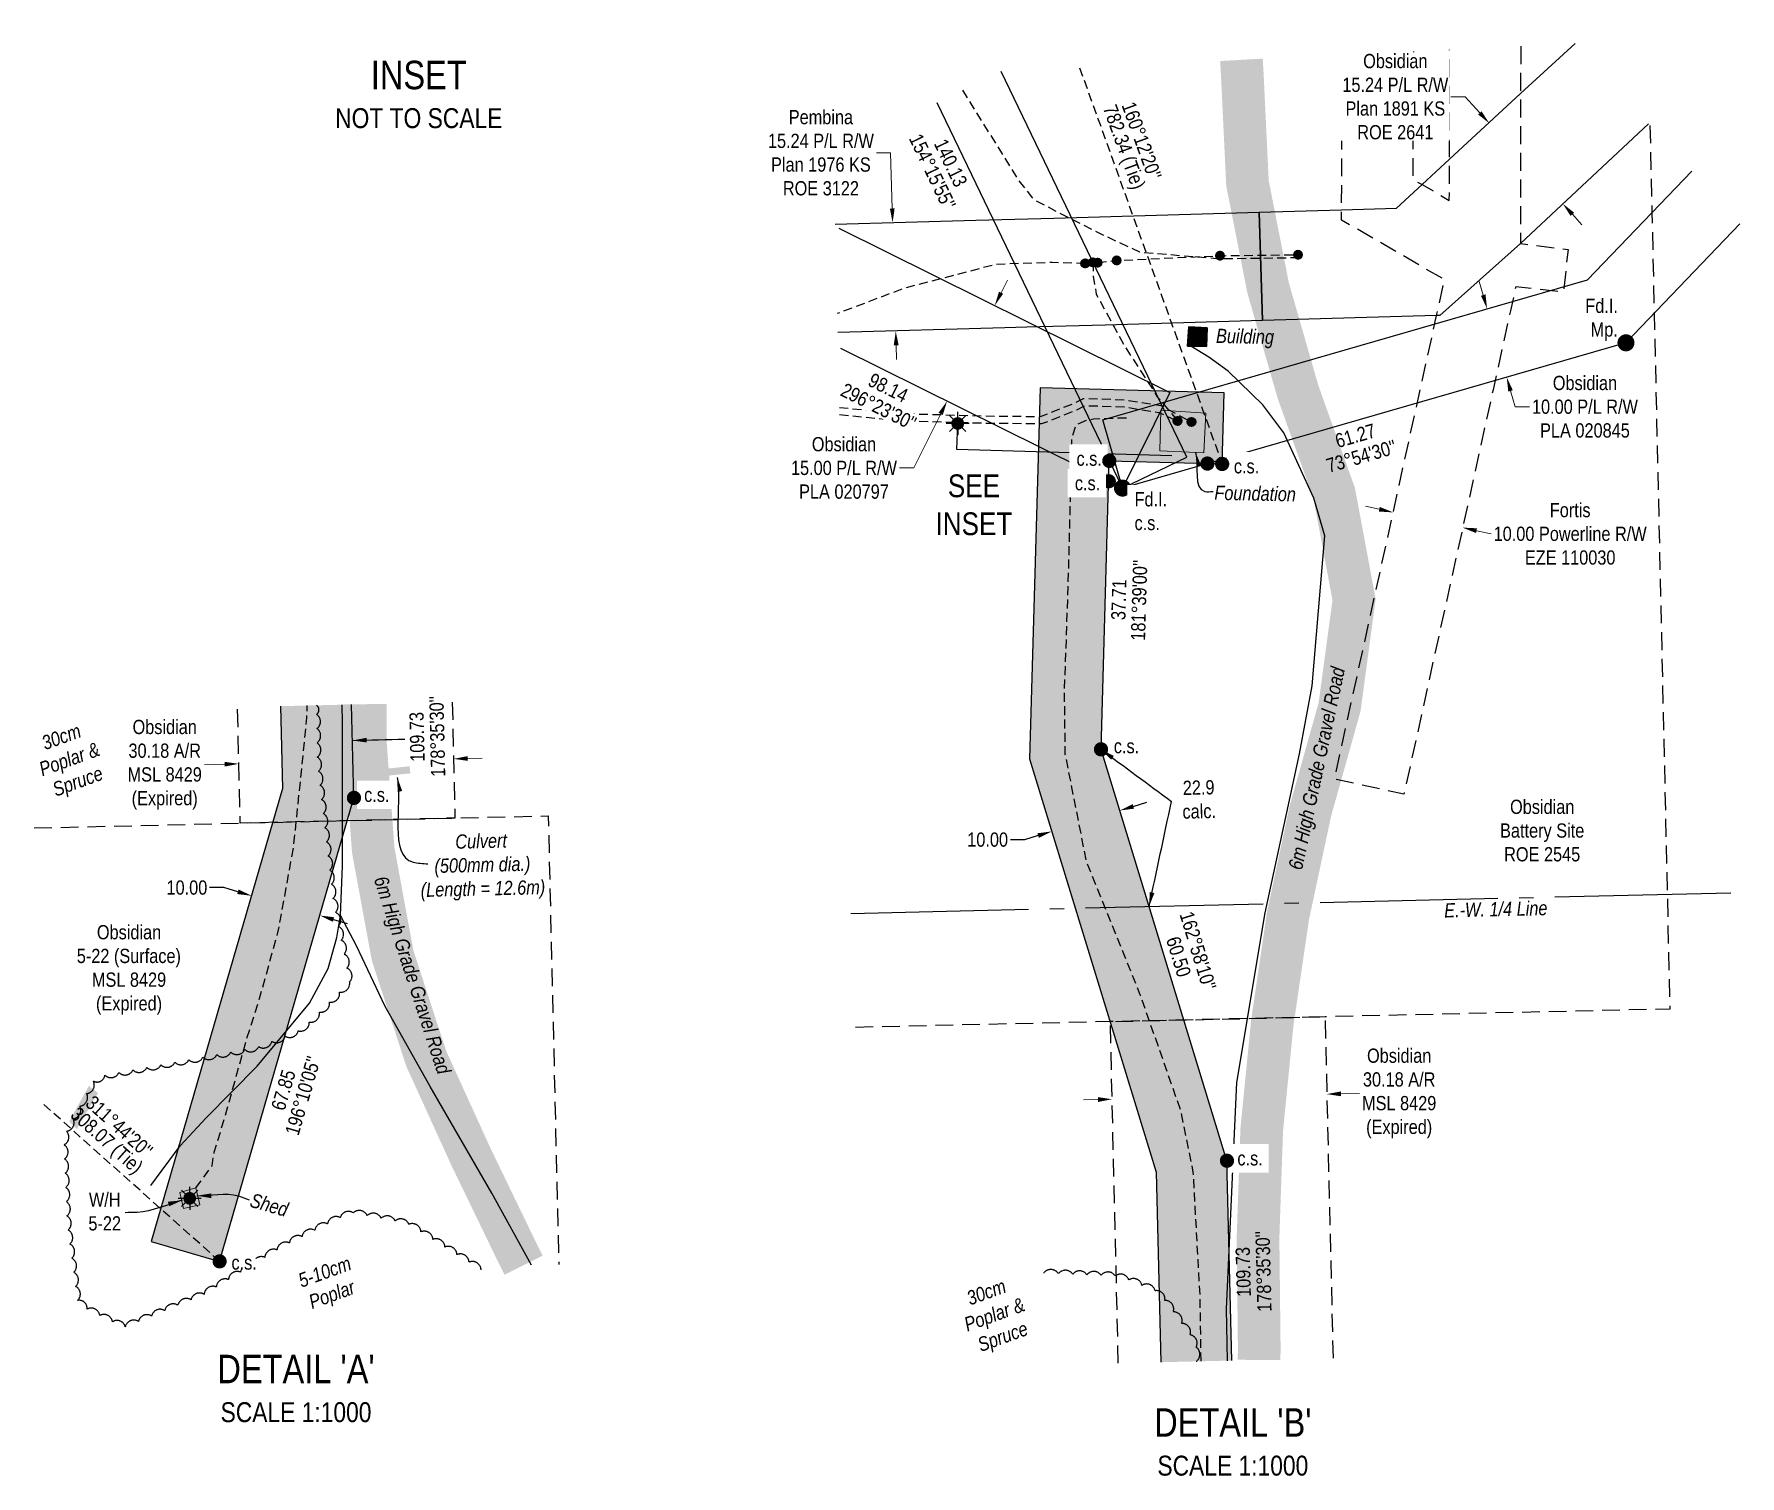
# Model space of a CAD drawing. Extents: x 617208 to 619769, y 5890137 to 5893146.
# Drawn here: x 618570 to 619769, y 5890336 to 5891349 of the extents above; entities that cross this region are included whole.
import ezdxf
from ezdxf.enums import TextEntityAlignment as Align

# ---------------------------------------------------------------- set-up
doc = ezdxf.new("R2010")
doc.units = 0
doc.header["$LTSCALE"] = 5
doc.header["$PDMODE"] = 35
doc.header["$PDSIZE"] = 1
for name, pattern in [('0', [1, 1, 0]), ('foc-ACCESSROAD', [3.75, 2.5, -1.25]), ('foc-FLOWLINE', [3.75, 2.5, -1.25]), ('foc-QUARTERLINE', [33, 25, -3, 2, -3]), ('foc-TIELINE', [1.875, 1.25, -0.625]), ('UG_PIPE', [1.875, 1.25, -0.625])]:
    doc.linetypes.add(name, pattern=pattern)
doc.layers.get('Defpoints').update_dxf_attribs({"color": 9})
for name, color, linetype in [('AS-CABLE', 224, 'foc-CABLE'), ('AS-PIPE-UG', 44, 'UG_PIPE'), ('AS-ROADS', 254, 'Continuous'), ('AS-SYMBOL', 7, 'Continuous'), ('AS-UNDERLAY-H', 141, 'Continuous'), ('C-RW', 13, 'Continuous'), ('C-WS', 13, 'foc-ACCESSROAD'), ('C-WS-S', 8, 'Continuous'), ('DETAIL-T', 7, 'Continuous'), ('F-EZE', 190, 'foc-FLOWLINE'), ('F-RW', 190, 'Continuous'), ('L-BD', 7, 'Continuous'), ('L-BD1', 253, 'Continuous'), ('L-MON', 1, 'Continuous'), ('L-MON-T', 1, 'Continuous'), ('L-QSEC', 8, 'foc-QUARTERLINE'), ('L-TIE', 7, 'foc-TIELINE'), ('P-PROPOSED', 10, 'Continuous'), ('P-PROPOSED-H', 21, 'Continuous'), ('P-TXT', 4, 'Continuous'), ('T-BUSH', 110, '0'), ('T-BUSH-T', 110, 'Continuous')]:
    doc.layers.add(name, color=color, linetype=linetype)
for name, color, linetype, lineweight in [('AS-GENERAL', 48, 'Continuous', 18), ('C-AR-T', 13, 'Continuous', 9), ('C-RW-T', 13, 'Continuous', 9), ('C-WS-T', 13, 'Continuous', 9), ('F-EZE-T', 190, 'Continuous', 9), ('F-RW-T', 190, 'Continuous', 9), ('T-TEXT', 48, 'Continuous', 18)]:
    doc.layers.add(name, color=color, linetype=linetype, lineweight=lineweight)
for name, color, linetype, true_color in [('AS-PIPE-AG', 7, 'Continuous', 0x7d00fa), ('AS-STRUCTURE-H', 7, 'Continuous', 0xa8a8a8), ('AS-STRUCTURE-T', 7, 'Continuous', 0x454545)]:
    doc.layers.add(name, color=color, linetype=linetype, true_color=true_color)
doc.layers.add('AS-STRUCTURE', color=7, linetype='Continuous', lineweight=30, true_color=0x595959)
doc.styles.add('80CG', font='ARIALN.TTF', dxfattribs={"height": 10})
doc.styles.add('80L', font='ARIALN.TTF', dxfattribs={"height": 10})
doc.styles.add('foc-LtypeFont', font='ARIALN.TTF', dxfattribs={"height": 7.35})
doc.linetypes.add('foc-CABLE', pattern='A,2,-1,["C",foc-LtypeFont,S=0.2,R=0,X=-0.625,Y=-0.75],-1.24,8', length=12.24)
doc.dimstyles.new('Compass 5 000', dxfattribs={"dimscale": 5, "dimtxt": 9, "dimasz": 2, "dimexe": 0.2, "dimexo": 0.0625, "dimgap": 0.5, "dimtad": 0, "dimtih": 1, "dimtoh": 1, "dimzin": 0, "dimdsep": 46, "dimtxsty": '80CG', "dimcen": 0.1, "dimse1": 1, "dimse2": 1, "dimclrd": 256, "dimclrt": 256, "dimaunit": 1, "dimadec": 4, "dimazin": 0, "dimtfac": 0.06, "dimtofl": 0, "dimtmove": 0, "dimatfit": 1, "dimfxl": 0.2, "dimtolj": 1, "dimtzin": 0, "dimlwd": -1, "dimarcsym": 0})

# ---------------------------------------------------------------- blocks, each defined once
blk = doc.blocks.new('GAS')
h = blk.add_hatch(color=255)
h.dxf.hatch_style = 1
edge = h.paths.add_edge_path()
edge.add_arc((0, 0), 0.9, 0, 360)
for p, q in [((-0.81, 0), (-1.62, 0)), ((-0.57, 0.57), (-1.14, 1.14)), ((0, 0.81), (0, 1.62)), ((0.57, 0.57), (1.14, 1.14)), ((1.62, 0), (0.81, 0)), ((-0.57, -0.57), (-1.14, -1.14)), ((0, -0.81), (0, -1.62)), ((1.14, -1.14), (0.57, -0.57))]:
    blk.add_line(p, q)
blk.add_circle((0, 0), 0.8)
blk = doc.blocks.new('PLIA')
at = {"color": 255, "const_width": 1}
blk.add_lwpolyline([(-0.5, 0, 1), (0.5, 0, 1)], format="xyb", close=True, dxfattribs=at)
blk = doc.blocks.new('PLIAA')
blk.add_blockref('PLIA', (0, 0))
blk = doc.blocks.new('PLIB')
at = {"color": 1}
blk.add_circle((0, 0), 0.8, dxfattribs=at)
blk = doc.blocks.new('PLIBB')
blk.add_blockref('PLIB', (0, 0))
blk = doc.blocks.new('PLICC')
for name in ['PLIAA', 'PLIBB']:
    blk.add_blockref(name, (0, 0))
blk = doc.blocks.new('PLI')
blk.add_blockref('PLICC', (0, 0))
blk = doc.blocks.new('*D479')
at = {"layer": 'C-AR-T', "transparency": 16777216}
for p, q in [((618703.9, 5890835.6), (618689.7, 5890835.3)), ((618874.9, 5890839.6), (618884.9, 5890839.9))]:
    blk.add_line(p, q, dxfattribs=at)
for points in [[(618703.9, 5890837.3), (618704, 5890834), (618713.9, 5890835.9)], [(618874.8, 5890841.3), (618874.9, 5890838), (618864.9, 5890839.4)]]:
    blk.add_solid(points, dxfattribs=at)
at = {"layer": 'Defpoints', "color": 0, "transparency": 16777216}
for p in [(618864.2, 5890870.5), (618713.2, 5890866.9), (618864.9, 5890839.4)]:
    blk.add_point(p, dxfattribs=at)
at = {"layer": 'C-AR-T', "transparency": 16777216, "insert": (618661.8, 5890835.3), "char_height": 10, "attachment_point": 5, "style": '80CG'}
blk.add_mtext('\\A1;Obsidian\\P30.18 A/R\\PMSL 8429\\P(Expired)', dxfattribs=at)
blk = doc.blocks.new('*D480')
at = {"layer": 'Defpoints', "color": 0, "transparency": 16777216}
for p in [(618722.9, 5890743.2), (618720.3, 5890734.4), (618768.3, 5890720.4)]:
    blk.add_point(p, dxfattribs=at)
at = {"layer": 'P-TXT', "transparency": 16777216}
for p, q in [((618703.3, 5890748.9), (618693.3, 5890748.9)), ((618713.3, 5890746), (618703.3, 5890748.9)), ((618780.5, 5890726.5), (618790.1, 5890723.8))]:
    blk.add_line(p, q, dxfattribs=at)
for points in [[(618713.7, 5890747.6), (618712.8, 5890744.4), (618722.9, 5890743.2)], [(618780.9, 5890728.1), (618780, 5890724.9), (618770.9, 5890729.3)]]:
    blk.add_solid(points, dxfattribs=at)
at = {"layer": 'P-TXT', "transparency": 16777216, "insert": (618677.4, 5890748.9), "char_height": 10, "attachment_point": 5, "style": '80CG'}
blk.add_mtext('\\A1;10.00', dxfattribs=at)
blk = doc.blocks.new('fdia')
at = {"color": 255, "const_width": 1}
blk.add_lwpolyline([(-0.5, 0, 1), (0.5, 0, 1)], format="xyb", close=True, dxfattribs=at)
blk = doc.blocks.new('Fdiaa')
blk.add_blockref('fdia', (0, 0))
blk = doc.blocks.new('fdib')
at = {"color": 1, "const_width": 1.6}
blk.add_lwpolyline([(-0.4, 0, 1), (0.4, 0, 1)], format="xyb", close=True, dxfattribs=at)
at = {"color": 1}
blk.add_circle((0, 0), 0.8, dxfattribs=at)
blk = doc.blocks.new('Fdibb')
blk.add_blockref('fdib', (0, 0))
blk = doc.blocks.new('fdicc')
for name in ['Fdibb', 'Fdiaa']:
    blk.add_blockref(name, (0, 0))
blk = doc.blocks.new('FDI')
blk.add_blockref('fdicc', (0, 0))
blk = doc.blocks.new('RISER')
h = blk.add_hatch(color=255)
h.dxf.hatch_style = 1
edge = h.paths.add_edge_path()
edge.add_arc((0, 0), 0.7, 0, 360)
blk.add_hatch(color=13).paths.add_polyline_path([(0.58, -0.15), (-0.58, -0.15, 0.774597)])
at = {"color": 13}
blk.add_line((-0.58, -0.15), (0.58, -0.15), dxfattribs=at)
blk.add_circle((0, 0), 0.6, dxfattribs=at)
blk = doc.blocks.new('*D481')
at = {"layer": 'C-RW-T', "transparency": 16777216}
for p, q in [((619249.8, 5891167), (619254.2, 5891175.9)), ((619207.3, 5891081.9), (619188.4, 5891043.8)), ((619188.4, 5891043.8), (619178.4, 5891043.8))]:
    blk.add_line(p, q, dxfattribs=at)
for points in [[(619248.3, 5891167.7), (619251.2, 5891166.2), (619245.3, 5891158)], [(619205.8, 5891082.6), (619208.8, 5891081.1), (619211.8, 5891090.8)]]:
    blk.add_solid(points, dxfattribs=at)
at = {"layer": 'Defpoints', "color": 0, "transparency": 16777216}
for p in [(619270.9, 5891145.3), (619211.8, 5891090.8), (619237.4, 5891078.1)]:
    blk.add_point(p, dxfattribs=at)
at = {"layer": 'C-RW-T', "transparency": 16777216, "insert": (619139.3, 5891043.8), "char_height": 10, "attachment_point": 5, "style": '80CG'}
blk.add_mtext('\\A1;Obsidian\\P15.00 P/L R/W\\PPLA 020797', dxfattribs=at)
blk = doc.blocks.new('*D482')
at = {"layer": 'Defpoints', "color": 0, "transparency": 16777216}
for p in [(619407.6, 5891222.9), (619173.5, 5891216.2), (619409.8, 5891146.7)]:
    blk.add_point(p, dxfattribs=at)
at = {"layer": 'F-RW-T', "transparency": 16777216}
for p, q in [((619172.1, 5891265.3), (619162.1, 5891265.3)), ((619173.3, 5891226.2), (619172.1, 5891265.3)), ((619176, 5891130), (619176.3, 5891120.1))]:
    blk.add_line(p, q, dxfattribs=at)
for points in [[(619174.9, 5891226.2), (619171.6, 5891226.1), (619173.5, 5891216.2)], [(619177.7, 5891130.1), (619174.3, 5891130), (619175.7, 5891140)]]:
    blk.add_solid(points, dxfattribs=at)
at = {"layer": 'F-RW-T', "transparency": 16777216, "insert": (619123.1, 5891265.3), "char_height": 10, "attachment_point": 5, "style": '80CG'}
blk.add_mtext('\\A1;Pembina\\P15.24 P/L R/W\\PPlan 1976 KS\\PROE 3122', dxfattribs=at)
blk = doc.blocks.new('*D483')
at = {"layer": 'C-RW-T', "transparency": 16777216}
for p, q in [((619588.7, 5891165.3), (619585.9, 5891174.9)), ((619607.9, 5891098), (619611.1, 5891086.8)), ((619611.1, 5891086.8), (619621.1, 5891086.8))]:
    blk.add_line(p, q, dxfattribs=at)
for points in [[(619590.3, 5891165.8), (619587.1, 5891164.8), (619591.4, 5891155.7)], [(619609.5, 5891098.4), (619606.3, 5891097.5), (619605.2, 5891107.6)]]:
    blk.add_solid(points, dxfattribs=at)
at = {"layer": 'Defpoints', "color": 0, "transparency": 16777216}
for p in [(619623.4, 5891164.8), (619637.1, 5891116.7), (619605.2, 5891107.6)]:
    blk.add_point(p, dxfattribs=at)
at = {"layer": 'C-RW-T', "transparency": 16777216, "insert": (619660.2, 5891086.8), "char_height": 10, "attachment_point": 5, "style": '80CG'}
blk.add_mtext('\\A1;Obsidian\\P10.00 P/L R/W\\PPLA 020845', dxfattribs=at)
blk = doc.blocks.new('*D485')
at = {"layer": 'C-RW-T', "transparency": 16777216}
for p, q in [((619575.9, 5891304.7), (619565.9, 5891304.7)), ((619586.3, 5891293.4), (619575.9, 5891304.7)), ((619651.4, 5891222.1), (619658.1, 5891214.7))]:
    blk.add_line(p, q, dxfattribs=at)
for points in [[(619587.5, 5891294.5), (619585.1, 5891292.2), (619593, 5891286)], [(619652.6, 5891223.2), (619650.1, 5891220.9), (619644.6, 5891229.5)]]:
    blk.add_solid(points, dxfattribs=at)
at = {"layer": 'Defpoints', "color": 0, "transparency": 16777216}
for p in [(619644.4, 5891332.8), (619593, 5891286), (619696, 5891276.3)]:
    blk.add_point(p, dxfattribs=at)
at = {"layer": 'C-RW-T', "transparency": 16777216, "insert": (619526.9, 5891304.7), "char_height": 10, "attachment_point": 5, "style": '80CG', "bg_fill": 3, "box_fill_scale": 1.1, "bg_fill_color": 256, "bg_fill_true_color": 13158600, "bg_fill_transparency": 0}
blk.add_mtext('\\A1;Obsidian\\P15.24 P/L R/W\\PPlan 1891 KS\\PROE 2641', dxfattribs=at)
blk = doc.blocks.new('*D484')
at = {"layer": 'Defpoints', "color": 0, "transparency": 16777216}
for p in [(619528.4, 5891026.3), (619577.2, 5891015.6), (619574.2, 5891001.9)]:
    blk.add_point(p, dxfattribs=at)
at = {"layer": 'F-EZE-T', "transparency": 16777216}
for p, q in [((619515.6, 5891014.8), (619505.9, 5891016.9)), ((619584, 5890999.7), (619594.2, 5890997.5))]:
    blk.add_line(p, q, dxfattribs=at)
for points in [[(619516, 5891016.4), (619515.3, 5891013.2), (619525.4, 5891012.6)], [(619584.3, 5891001.4), (619583.6, 5890998.1), (619574.2, 5891001.9)]]:
    blk.add_solid(points, dxfattribs=at)
at = {"layer": 'F-EZE-T', "transparency": 16777216, "insert": (619649.8, 5890997.5), "char_height": 10, "attachment_point": 5, "style": '80CG'}
blk.add_mtext('\\A1;Fortis\\P10.00 Powerline R/W\\PEZE 110030', dxfattribs=at)
blk = doc.blocks.new('*D486')
at = {"layer": 'C-AR-T', "transparency": 16777216}
for p, q in [((619317.8, 5890600), (619307.8, 5890599.8)), ((619488.7, 5890604), (619501.7, 5890604.3))]:
    blk.add_line(p, q, dxfattribs=at)
at = {"layer": 'C-AR-T', "linetype": 'Continuous', "transparency": 16777216}
for points in [[(619317.8, 5890601.7), (619317.8, 5890598.3), (619327.8, 5890600.2)], [(619488.7, 5890605.7), (619488.8, 5890602.3), (619478.7, 5890603.8)]]:
    blk.add_solid(points, dxfattribs=at)
at = {"layer": 'Defpoints', "color": 0, "linetype": 'Continuous', "transparency": 16777216}
for p in [(619478.7, 5890603.8), (619479, 5890594.9), (619328, 5890591.3)]:
    blk.add_point(p, dxfattribs=at)
at = {"layer": 'C-AR-T', "linetype": 'Continuous', "transparency": 16777216, "insert": (619529.6, 5890604.3), "char_height": 10, "attachment_point": 5, "style": '80CG'}
blk.add_mtext('\\A1;Obsidian\\P30.18 A/R\\PMSL 8429\\P(Expired)', dxfattribs=at)
blk = doc.blocks.new('*D487')
at = {"layer": 'Defpoints', "color": 0, "transparency": 16777216}
for p in [(619331.5, 5890808.6), (619283.7, 5890793.9), (619285.4, 5890788.4)]:
    blk.add_point(p, dxfattribs=at)
at = {"layer": 'P-TXT', "transparency": 16777216}
for p, q in [((619342.7, 5890806), (619352.3, 5890808.9)), ((619266.3, 5890782.6), (619256.3, 5890782.6)), ((619275.8, 5890785.5), (619266.3, 5890782.6))]:
    blk.add_line(p, q, dxfattribs=at)
for points in [[(619342.3, 5890807.6), (619343.2, 5890804.4), (619333.2, 5890803.1)], [(619275.3, 5890787.1), (619276.3, 5890783.9), (619285.4, 5890788.4)]]:
    blk.add_solid(points, dxfattribs=at)
at = {"layer": 'P-TXT', "transparency": 16777216, "insert": (619240.3, 5890782.6), "char_height": 10, "attachment_point": 5, "style": '80CG'}
blk.add_mtext('\\A1;10.00', dxfattribs=at)

msp = doc.modelspace()

# ---------------------------------------------------------------- hatches: boundary and pattern name
at = {"layer": 'AS-STRUCTURE-H'}
h = msp.add_hatch(color=256, dxfattribs=at)
h.dxf.hatch_style = 1
h.paths.add_polyline_path([(619380.833, 5891129.454), (619394.088, 5891129.264), (619394.563, 5891142.239), (619381.658, 5891142.959)])
at = {"layer": 'AS-UNDERLAY-H'}
h = msp.add_hatch(color=256, dxfattribs=at)
h.dxf.hatch_style = 1
h.paths.add_polyline_path([(618594.701, 5890584.553), (618608.494, 5890609.567), (618614.949, 5890604.617), (618600.094, 5890579.338)])
at = {"layer": 'P-PROPOSED-H'}
h = msp.add_hatch(color=256, dxfattribs=at)
h.dxf.hatch_style = 1
h.paths.add_polyline_path([(619362.033, 5890415.392), (619412.001, 5890416.565), (619408.548, 5890557.019), (619320.003, 5890846.089), (619325.843, 5891048.794), (619405.173, 5891046.614), (619406.546, 5891096.577), (619277.319, 5891100.128), (619269.805, 5890839.311), (619358.75, 5890548.937)])
h = msp.add_hatch(color=256, dxfattribs=at)
h.dxf.hatch_style = 1
h.paths.add_polyline_path([(618793.223, 5890877.605), (618743.255, 5890876.431), (618744.68, 5890818.465), (618652.402, 5890500.187), (618700.407, 5890486.269), (618794.837, 5890811.969)])

# ---------------------------------------------------------------- linework, layer by layer
at = {"layer": 'AS-CABLE', "flags": 128}
for points in [[(619408.845, 5890416.491), (619408.168, 5890452.989), (619415.578, 5890612.074), (619435.368, 5890731.094), (619459.503, 5890842.959), (619468.413, 5890890.804), (619477.293, 5890996.154), (619469.713, 5891022.539), (619448.623, 5891068.414), (619433.743, 5891088.249), (619409.498, 5891111.844), (619395.793, 5891121.694), (619383.153, 5891129.319)], [(618652.042, 5890539.614), (618672.627, 5890567.544), (618690.907, 5890587.119), (618726.917, 5890623.524), (618763.637, 5890667.729), (618776.672, 5890691.979), (618782.872, 5890713.819), (618785.332, 5890729.289), (618786.762, 5890764.154), (618786.742, 5890864.804), (618786.642, 5890877.45)], [(618919.63, 5890483.718), (618891.862, 5890534.299), (618848.517, 5890609.099), (618816.582, 5890665.834), (618796.567, 5890707.914), (618785.332, 5890729.289)]]:
    msp.add_lwpolyline(points, dxfattribs=at)
at = {"layer": 'AS-GENERAL', "flags": 128}
msp.add_lwpolyline([(619361.963, 5891084.494), (619361.373, 5891055.934), (619392.378, 5891054.434), (619393.578, 5891082.409)], close=True, dxfattribs=at)
msp.add_lwpolyline([(618686.527, 5890525.954), (618675.107, 5890523.309), (618672.442, 5890534.774), (618683.677, 5890537.849), (618686.527, 5890525.954)], dxfattribs=at)
at = {"layer": 'AS-PIPE-AG', "flags": 128}
msp.add_lwpolyline([(619369.688, 5891052.349), (619218.683, 5891056.869), (619219.258, 5891075.094)], dxfattribs=at)
at = {"layer": 'AS-PIPE-UG', "flags": 128}
for points in [[(619222.717, 5891309.334), (619261.393, 5891246.754), (619272.563, 5891232.564), (619288.893, 5891224.014), (619320.803, 5891207.969), (619347.103, 5891195.599), (619403.313, 5891190.864), (619458.253, 5891191.699)], [(619317.588, 5891188.089), (619331.033, 5891189.659), (619403.653, 5891192.984), (619458.488, 5891193.659)], [(619308.918, 5891187.589), (619285.708, 5891188.179), (619246.178, 5891186.864), (619181.988, 5891170.174), (619134.588, 5891152.321)], [(619314.248, 5891188.289), (619314.453, 5891178.659), (619316.688, 5891165.939), (619335.998, 5891130.389), (619359.573, 5891093.914), (619374.023, 5891076.809)], [(619136.072, 5891086.396), (619177.5, 5891082.16), (619237.488, 5891080.417), (619277.577, 5891079.978), (619300.881, 5891089.194), (619307.605, 5891092.724), (619336.786, 5891091.739), (619362.122, 5891087.657), (619383.563, 5891076.139)], [(619136.185, 5891081.361), (619177.173, 5891077.169), (619237.388, 5891075.419), (619278.503, 5891074.969), (619302.968, 5891084.644), (619308.758, 5891087.684), (619336.303, 5891086.754), (619360.663, 5891082.829), (619373.823, 5891076.834)], [(619390.302, 5890416.055), (619389.723, 5890460.539), (619384.873, 5890549.019), (619376.108, 5890592.244), (619347.613, 5890673.549), (619309.878, 5890767.004), (619294.898, 5890842.754), (619294.358, 5890886.309), (619297.358, 5890973.819), (619299.528, 5891064.789), (619302.703, 5891074.324), (619309.698, 5891077.399), (619314.648, 5891078.304), (619330.563, 5891078.994), (619337.988, 5891079.024)], [(618683.677, 5890537.849), (618695.077, 5890553.339), (618696.592, 5890562.984), (618703.762, 5890586.394), (618719.627, 5890643.214), (618728.502, 5890670.989), (618741.902, 5890719.234), (618752.532, 5890778.259), (618761.802, 5890868.344), (618761.864, 5890876.868)]]:
    msp.add_lwpolyline(points, dxfattribs=at)
at = {"layer": 'AS-ROADS', "const_width": 29.989, "flags": 128}
for points in [[(619418.73, 5891330.624), (619419.348, 5891319.719), (619422.963, 5891243.874), (619437.483, 5891170.309), (619458.458, 5891097.369), (619483.988, 5891025.814), (619497.893, 5890951.239), (619487.708, 5890875.834), (619467.173, 5890802.724), (619451.423, 5890728.949), (619440.383, 5890653.744), (619432.993, 5890578.974), (619430.378, 5890502.914), (619431.218, 5890426.849), (619431.151, 5890417.015)], [(618802.763, 5890877.829), (618802.847, 5890850.749), (618808.372, 5890775.334), (618822.037, 5890701.069), (618845.717, 5890628.584), (618877.097, 5890559.749), (618909.907, 5890491.884), (618914.052, 5890483.587)]]:
    msp.add_lwpolyline(points, dxfattribs=at)
at = {"layer": 'AS-STRUCTURE', "flags": 128}
msp.add_lwpolyline([(619380.833, 5891129.454), (619394.088, 5891129.264), (619394.563, 5891142.239), (619381.658, 5891142.959)], close=True, dxfattribs=at)
at = {"layer": 'C-RW'}
for points in [[(619704.877, 5891285.666), (619614.797, 5891201.631), (619558.242, 5891150.962), (619555.883, 5891150.897), (619433.413, 5891147.402), (619431.233, 5891223.555), (619489.099, 5891225.199), (619527.648, 5891226.294), (619545.658, 5891242.936), (619564.917, 5891260.728), (619614.98, 5891306.987), (619653.407, 5891342.059)], [(619769.111, 5891215.289), (619689.033, 5891131.769), (619335.093, 5891029.664), (619321.239, 5891077.688), (619662.007, 5891175.993), (619707.276, 5891223.152), (619735.313, 5891252.319)], [(619135.62, 5891212.343), (619368.418, 5891096.823), (619335.093, 5891029.664), (619137.17, 5891127.879)]]:
    msp.add_lwpolyline(points, dxfattribs=at)
at = {"layer": 'C-RW', "flags": 128}
msp.add_lwpolyline([(619204.516, 5891300.561), (619335.093, 5891029.664), (619380.387, 5891051.497), (619249.81, 5891322.393)], dxfattribs=at)
at = {"layer": 'C-WS', "flags": 128}
for points in [[(619705.897, 5891284.549), (619707.276, 5891223.152), (619708.86, 5891152.61), (619718.121, 5890740.424), (619719.848, 5890663.585), (619477.472, 5890658.138), (619326.527, 5890654.745), (619145.877, 5890650.684)], [(618863.949, 5890879.265), (618865.863, 5890797.779), (618714.922, 5890794.235), (618713.009, 5890875.721)], [(618570.003, 5890790.829), (618931.417, 5890799.319), (618938.818, 5890484.168)], [(619332.164, 5890414.69), (619326.527, 5890654.745), (619477.472, 5890658.138), (619483.105, 5890418.235)]]:
    msp.add_lwpolyline(points, dxfattribs=at)
at = {"layer": 'F-EZE', "flags": 128}
for points in [[(619615.038, 5891340.19), (619614.98, 5891306.987), (619614.797, 5891201.631), (619648.3, 5891197.252), (619645.025, 5891167.448), (619611.524, 5891171.127), (619607.814, 5891154.294), (619595.577, 5891098.769), (619532.924, 5890814.491), (619484.119, 5890825.247), (619540.955, 5891083.158), (619553.192, 5891138.684), (619555.883, 5891150.897), (619561.441, 5891176.125), (619489.064, 5891218.004), (619489.099, 5891225.199), (619489.619, 5891334.078)], [(619615.038, 5891340.19), (619614.98, 5891306.987), (619614.797, 5891201.631), (619648.3, 5891197.252), (619645.025, 5891167.448), (619611.524, 5891171.127), (619607.814, 5891154.294), (619595.577, 5891098.769), (619532.924, 5890814.491), (619484.119, 5890825.247), (619540.955, 5891083.158), (619553.192, 5891138.684), (619555.883, 5891150.897), (619561.441, 5891176.125), (619489.064, 5891218.004), (619489.099, 5891225.199), (619489.619, 5891334.078)], [(619539.625, 5891336.515), (619539.165, 5891246.693), (619545.658, 5891242.936), (619564.859, 5891231.818), (619564.917, 5891260.728), (619565.07, 5891337.755)]]:
    msp.add_lwpolyline(points, dxfattribs=at)
at = {"layer": 'F-RW'}
msp.add_lwpolyline([(619133.177, 5891215.05), (619231.931, 5891217.868), (619286.924, 5891219.434), (619431.233, 5891223.555), (619433.413, 5891147.402), (619322.956, 5891144.253), (619267.955, 5891142.683), (619252.482, 5891142.242), (619134.889, 5891138.94)], dxfattribs=at)
at = {"layer": 'L-QSEC'}
msp.add_line((619144.075, 5890730.75), (619762.777, 5890745.293), dxfattribs=at)
at = {"layer": 'L-TIE', "flags": 128}
msp.add_lwpolyline([(618700.407, 5890486.269), (618574.517, 5890598.588)], dxfattribs=at)
at = {"layer": 'T-BUSH', "flags": 128}
for points in [[(618884.193, 5890480.385, 0.52056705), (618875.734, 5890485.711, 0.52056705), (618867.274, 5890491.037, 0.52056705), (618858.815, 5890496.363, 0.52056705), (618850.355, 5890501.689, 0.52056705), (618841.896, 5890507.015, 0.52056705), (618833.436, 5890512.34, 0.52056705), (618823.793, 5890514.664, 0.52056705), (618813.975, 5890516.548, 0.52056705), (618804.158, 5890518.432, 0.52056705), (618794.341, 5890520.317, 0.52056705), (618785.23, 5890517.044, 0.52056705), (618776.281, 5890512.59, 0.52056705), (618767.332, 5890508.136, 0.52056705), (618758.382, 5890503.682, 0.52056705), (618749.433, 5890499.228, 0.52056705), (618740.739, 5890494.312, 0.52056705), (618732.209, 5890489.1, 0.52056705), (618723.679, 5890483.888, 0.52056705), (618715.149, 5890478.676, 0.52056705), (618706.619, 5890473.464, 0.52056705), (618698.089, 5890468.252, 0.52056705), (618689.537, 5890463.083, 0.52056705), (618680.295, 5890459.275, 0.52056705), (618671.052, 5890455.467, 0.52056705), (618661.809, 5890451.659, 0.52056705), (618652.567, 5890447.851, 0.52056705), (618643.324, 5890444.043, 0.52056705), (618634.082, 5890440.235, 0.52056705), (618625.103, 5890443.776, 0.52056705), (618616.157, 5890448.237, 0.52056705), (618607.211, 5890452.698, 0.52056705), (618600.55, 5890458.795, 0.52056705), (618599.208, 5890468.701, 0.52056705), (618597.867, 5890478.607, 0.52056705), (618596.525, 5890488.513, 0.52056705), (618595.184, 5890498.419, 0.52056705), (618593.842, 5890508.324, 0.52056705), (618593.068, 5890518.28, 0.52056705), (618592.665, 5890528.268, 0.52056705), (618592.262, 5890538.257, 0.52056705), (618591.859, 5890548.245, 0.52056705), (618591.456, 5890558.233, 0.52056705), (618591.054, 5890568.221, 0.52056705), (618592.713, 5890577.733, 0.52056705), (618597.452, 5890586.535, 0.52056705), (618602.19, 5890595.337, 0.52056705), (618606.929, 5890604.139, 0.52056705), (618611.668, 5890612.941, 0.52056705), (618619.767, 5890617.136, 0.52056705), (618629.595, 5890618.964, 0.52056705), (618639.423, 5890620.791, 0.52056705), (618649.251, 5890622.618, 0.52056705), (618659.084, 5890624.417, 0.52056705), (618668.92, 5890626.204, 0.52056705), (618678.755, 5890627.992, 0.52056705), (618688.59, 5890629.779, 0.52056705), (618698.425, 5890631.566, 0.52056705), (618708.261, 5890633.354, 0.52056705), (618718.096, 5890635.141, 0.52056705), (618727.862, 5890637.169, 0.52056705), (618737.143, 5890640.882, 0.52056705), (618746.424, 5890644.596, 0.52056705), (618755.705, 5890648.31, 0.52056705), (618763.418, 5890654.408, 0.52056705), (618770.509, 5890661.455, 0.52056705), (618777.599, 5890668.501, 0.52056705), (618784.689, 5890675.548, 0.52056705), (618791.779, 5890682.595, 0.52056705), (618789.917, 5890692.34, 0.52056705), (618787.903, 5890702.131, 0.52056705), (618785.888, 5890711.923, 0.52056705), (618783.874, 5890721.714, 0.52056705), (618781.86, 5890731.505, 0.52056705), (618780.109, 5890741.339, 0.52056705), (618778.97, 5890751.27, 0.52056705), (618777.831, 5890761.201, 0.52056705), (618776.691, 5890771.132, 0.52056705), (618775.552, 5890781.064, 0.52056705), (618774.413, 5890790.995, 0.52056705), (618773.273, 5890800.926, 0.52056705), (618772.134, 5890810.857, 0.52056705), (618770.995, 5890820.788, 0.52056705), (618769.855, 5890830.72, 0.52056705), (618769.044, 5890840.672, 0.52056705), (618768.903, 5890850.667, 0.52056705), (618768.762, 5890860.662, 0.52056705), (618768.62, 5890870.658, 0.52056705), (618768.53, 5890877.053, 0.52056705)], [(619386.928, 5890416.028, 0.52056705), (619386.867, 5890426.025, 0.52056705), (619382.621, 5890434.639, 0.52056705), (619376.717, 5890442.705, 0.52056705), (619370.812, 5890450.771, 0.52056705), (619364.908, 5890458.838, 0.52056705), (619357.994, 5890465.617, 0.52056705), (619348.754, 5890469.431, 0.52056705), (619339.513, 5890473.244, 0.52056705), (619330.045, 5890476.016, 0.52056705), (619320.057, 5890476.415, 0.52056705), (619310.068, 5890476.814, 0.52056705), (619300.08, 5890477.214, 0.52056705), (619290.091, 5890477.613, 0.52056705), (619279.681, 5890478.029, 0.52056705)]]:
    msp.add_lwpolyline(points, format="xyb", dxfattribs=at)

# ---------------------------------------------------------------- block references
at = {"layer": 'AS-SYMBOL', "color": 3, "xscale": 4.99817045, "yscale": 4.99817045, "zscale": 4.99817045}
for p in [(619403.653, 5891192.984), (619458.488, 5891193.659), (619308.918, 5891187.589), (619314.248, 5891188.289), (619317.588, 5891188.089), (619331.033, 5891189.659), (619373.823, 5891076.834), (619383.563, 5891076.139)]:
    msp.add_blockref('RISER', p, dxfattribs=at)
at = {"layer": 'C-WS-S', "xscale": 4.99817045, "yscale": 4.99817045, "zscale": 4.99817045}
for p in [(619219.258, 5891075.094), (618679.377, 5890530.567)]:
    msp.add_blockref('GAS', p, dxfattribs=at)
at = {"layer": 'L-MON', "xscale": 4.99817045, "yscale": 4.99817045, "zscale": 4.99817045}
msp.add_blockref('PLI', (619394.803, 5891046.909), dxfattribs=at)

# ---------------------------------------------------------------- texts
at = {"layer": 'AS-STRUCTURE-T', "insert": (619400.981, 5891141.697), "char_height": 9.99634, "attachment_point": 1, "rotation": 358.853003, "style": '80L'}
msp.add_mtext_dynamic_manual_height_columns('{\\fArial Narrow|b0|i1|c0|p34;Building}', width=40.81494, gutter_width=49.982, heights=[0], dxfattribs=at)
at = {"layer": 'C-WS-T', "char_height": 10, "attachment_point": 1, "style": '80L'}
for s, width, insert in [('\\pi7.49543;Obsidian\\P\\pi0.47292;Battery Site\\P\\pi3.34468;ROE 2545', 58.82442, (619600.051, 5890810.701)), ('\\pi14.39516;Obsidian\\P\\pi0.27851;5-22 (Surface)\\P\\pi10.88561;MSL 8429\\P\\pi13.77101;(Expired)', 72.62387, (618599.725, 5890722.587))]:
    msp.add_mtext_dynamic_manual_height_columns(s, width=width, gutter_width=50, heights=[0], dxfattribs=dict(at, insert=insert))
at = {"layer": 'DETAIL-T', "color": 3, "attachment_point": 5, "style": '80CG'}
for s, insert, char_height, width in [('INSET\\P{\\H0.7x;NOT TO SCALE}', (618840.407, 5891306.209), 19.99268, 116.9321), ('SEE\\PINSET', (619230.672, 5891017.829), 15.9941, 53.77197), ("DETAIL 'A'\\P{\\H0.7x;SCALE 1:1000}", (618754.113, 5890396.858), 19.99268, 109.66872), ("DETAIL 'B'\\P{\\H0.7x;SCALE 1:1000}", (619412.672, 5890359.297), 19.99268, 109.66872)]:
    msp.add_mtext(s, dxfattribs=dict(at, insert=insert, char_height=char_height, width=width))
at = {"layer": 'L-BD', "style": '80L'}
for s, height, rotation, p in [('782.34 (Tie)', 9.99634, 289.7949, (619335.229, 5891268.986)), ("160°12'20''", 9.99634, 289.7949, (619348.632, 5891273.81)), ("154°15'55''", 9.99634, 295.7349, (619201.538, 5891252.061)), ('140.13', 9.9963, 295.7349, (619214.37, 5891258.246)), ('98.14', 9.9963, 333.6082, (619170.435, 5891100.212)), ('61.27', 9.9963, 16.0919, (619498.816, 5891066.491)), ("73°54'30''", 9.9963, 16.0919, (619502.972, 5891052.084)), ('308.07 (Tie)', 9.99634, 318.2605, (618620.37, 5890570.405)), ("311°44'20''", 9.99634, 318.2605, (618629.854, 5890581.034))]:
    msp.add_text(s, height=height, rotation=rotation, dxfattribs=at).set_placement(p, align=Align.MIDDLE)
at = {"layer": 'L-BD1', "style": '80L'}
for s, height, rotation, p in [("181°39'00''", 9.99634, 88.3497, (619346.772, 5890950.861)), ('37.71', 9.9963, 88.3497, (619332.533, 5890951.271)), ("162°58'10''", 9.99634, 287.0303, (619388.192, 5890704.535)), ('60.50', 9.9963, 287.0303, (619374.572, 5890700.363)), ("196°10'05''", 9.99634, 73.8316, (618758.888, 5890602.719)), ('67.85', 9.9963, 73.8316, (618745.207, 5890606.686)), ("178°35'30''", 9.99634, 91.4084, (619434.21, 5890479.182)), ('109.73', 9.9963, 91.4084, (619419.969, 5890478.832))]:
    msp.add_text(s, height=height, rotation=rotation, dxfattribs=at).set_placement(p, align=Align.MIDDLE)
at = {"layer": 'L-BD1', "insert": (618834.85, 5890825.672), "char_height": 9.99634, "width": 56.28676, "attachment_point": 1, "rotation": 91.345135, "line_spacing_factor": 0.855, "style": '80L'}
msp.add_mtext("\\pi11.51577;109.73 \\P\\pi0.66367;178°35'30''", dxfattribs=at)
at = {"layer": 'L-QSEC', "insert": (619560.817, 5890737.869), "char_height": 10, "attachment_point": 1, "rotation": 1.346541, "style": '80L'}
msp.add_mtext_dynamic_manual_height_columns('\\pi0.32626;{\\fArial Narrow|b0|i1|c0|p34;E.-W. 1/4 Line}', width=72.40559, gutter_width=50, heights=[0], dxfattribs=at)
at = {"layer": 'P-TXT', "insert": (619388.526, 5890824.234), "char_height": 9.9963, "width": 22.67015, "attachment_point": 2, "rotation": 1.346541, "style": '80L'}
msp.add_mtext('22.9\\Pcalc.', dxfattribs=at)
at = {"layer": 'T-BUSH-T', "char_height": 9.99634, "attachment_point": 1, "rotation": 20, "style": '80L'}
for s, width, insert in [('\\pi8.32799;{\\fArial Narrow|b0|i1|c0|p34;30cm \\P\\pi0.32614;Poplar & \\P\\pi4.32877;Spruce}', 43.84248, (618566.396, 5890851.994)), ('\\pi-1.50129;{\\fArial Narrow|b0|i1|c0|p34;5-10cm \\P\\pi0.32614;Poplar}', 34.1939, (618755.999, 5890477.627)), ('\\pi8.32799;{\\fArial Narrow|b0|i1|c0|p34;30cm \\P\\pi0.32614;Poplar & \\P\\pi4.32877;Spruce}', 43.84248, (619216.65, 5890461.77))]:
    msp.add_mtext_dynamic_manual_height_columns(s, width=width, gutter_width=47.483, heights=[0], dxfattribs=dict(at, insert=insert))
at = {"layer": 'T-TEXT', "char_height": 9.99634, "attachment_point": 1, "style": '80L'}
for s, width, insert, rotation in [('{\\fArial Narrow|b0|i1|c0|p34;6m High Grade Gravel Road}', 145.78334, (619451.531, 5890762.85), 77.949006), ('\\pi25.65112;{\\fArial Narrow|b0|i1|c0|p34;Culvert\\P\\pi10.57478;(500mm dia.)\\P\\pi0.53412;(Length = 12.6m)}', 86.97812, (618840.34, 5890785.597), 1.345596), ('{\\fArial Narrow|b0|i1|c0|p34;6m High Grade Gravel Road}', 145.78334, (618818.217, 5890757.997), 288.091608), ('{\\fArial Narrow|b0|i1|c0|p34;Shed}', 27.40238, (618723.773, 5890534.474), 344.035851)]:
    msp.add_mtext_dynamic_manual_height_columns(s, width=width, gutter_width=49.982, heights=[0], dxfattribs=dict(at, insert=insert, rotation=rotation))

# ---------------------------------------------------------------- dimensions: what is measured, and where the dimension line sits
at = {"layer": 'C-RW-T', "color": 3}
dim = msp.add_linear_dim(base=(619211.792, 5891090.842), p1=(619270.91, 5891145.263), p2=(619237.41, 5891078.069), angle=243.500552, text='Obsidian\\P15.00 P/L R/W\\PPLA 020797', dimstyle='Compass 5 000', dxfattribs=at)
dim.commit()
dim.dimension.update_dxf_attribs({"geometry": '*D481', "text_midpoint": (619139.277, 5891043.849), "dimtype": 161})
at = {"layer": 'F-EZE-T', "color": 3}
dim = msp.add_linear_dim(base=(619574.222, 5891001.876), p1=(619528.431, 5891026.328), p2=(619577.241, 5891015.571), angle=347.57114, text='Fortis\\P10.00 Powerline R/W\\PEZE 110030', dimstyle='Compass 5 000', dxfattribs=at)
dim.commit()
dim.dimension.update_dxf_attribs({"geometry": '*D484', "text_midpoint": (619649.794, 5890997.482), "dimtype": 161})
at = {"layer": 'F-RW-T', "color": 3}
dim = msp.add_linear_dim(base=(619173.546, 5891216.197), p1=(619409.795, 5891146.729), p2=(619407.621, 5891222.881), angle=91.635622, text='Pembina\\P15.24 P/L R/W\\PPlan 1976 KS\\PROE 3122', dimstyle='Compass 5 000', dxfattribs=at)
dim.commit()
dim.dimension.update_dxf_attribs({"geometry": '*D482', "text_midpoint": (619123.058, 5891265.307), "dimtype": 161})
at = {"layer": 'P-TXT', "color": 3}
for base, p1, p2, angle, picture, middle in [((619285.394, 5890788.417), (619331.492, 5890808.581), (619283.702, 5890793.942), 197.030345, '*D487', (619240.334, 5890782.559)), ((618722.87, 5890743.24), (618768.298, 5890720.432), (618720.293, 5890734.35), 163.831573, '*D480', (618677.384, 5890748.907))]:
    dim = msp.add_linear_dim(base=base, p1=p1, p2=p2, angle=angle, text='10.00', dimstyle='Compass 5 000', dxfattribs=at)
    dim.commit()
    dim.dimension.update_dxf_attribs({"geometry": picture, "text_midpoint": middle, "dimtype": 161})

# ---------------------------------------------------------------- leaders
at = {"layer": 'L-BD1', "color": 2, "path_type": 1}
msp.add_leader([(618793.845, 5890852.304), (618830.573, 5890853.302)], dimstyle='Compass 5 000', override={"dimgap": 0.5, "dimtad": 0}, dxfattribs=at)
at = {"layer": 'P-TXT', "path_type": 1}
msp.add_leader([(619353.822, 5890735.68), (619369.525, 5890809.505)], dimstyle='Compass 5 000', override={"dimgap": 0.5, "dimtad": 0}, dxfattribs=at)
at = {"layer": 'T-TEXT', "path_type": 1}
for points in [[(619386.539, 5891054.717), (619392.916, 5891027.318), (619398.799, 5891027.193)], [(618684.477, 5890532.429), (618713.705, 5890532.258), (618721.061, 5890529.606)]]:
    msp.add_leader(points, dimstyle='Compass 5 000', override={"dimgap": 0.5, "dimtad": 0}, dxfattribs=at)

# ---------------------------------------------------------------- next in the draw order: texts
at = {"layer": 'C-WS-T', "insert": (618607.883, 5890534.652), "char_height": 10, "attachment_point": 1, "style": '80L', "bg_fill": 2}
msp.add_mtext_dynamic_manual_height_columns('\\pi0.63322;W/H \\P\\pi0.27851;5-22', width=22.41924, gutter_width=50, heights=[0], dxfattribs=at)
at = {"layer": 'L-BD', "insert": (619165.91, 5891091.37), "char_height": 9.99634, "width": 56.28676, "attachment_point": 2, "rotation": 333.6082, "style": '80L', "bg_fill": 3, "box_fill_scale": 1.15, "bg_fill_color": 256, "bg_fill_true_color": 256, "bg_fill_transparency": 0}
msp.add_mtext("296°23'30''", dxfattribs=at)
at = {"layer": 'L-MON-T', "char_height": 10, "attachment_point": 1, "style": '80L', "bg_fill": 2}
for s, width, insert in [('\\pi1.0618;Fd.I. \\P\\pi4.7794;Mp.', 22.04407, (619659.387, 5891162.812)), ('c.s.', 16.94857, (619302.766, 5891055.383)), ('c.s.', 16.94857, (619413.397, 5891050.018)), ('c.s.', 16.94857, (619328.997, 5890853.334)), ('c.s.', 16.94857, (618802.002, 5890819.178)), ('c.s.', 16.94857, (619415.864, 5890563.673))]:
    msp.add_mtext_dynamic_manual_height_columns(s, width=width, gutter_width=50, heights=[0], dxfattribs=dict(at, insert=insert))
at = {"layer": 'L-MON-T', "insert": (618708.731, 5890490.459), "char_height": 10, "attachment_point": 1, "style": '80L', "bg_fill": 3, "box_fill_scale": 1, "bg_fill_color": 256, "bg_fill_transparency": 0}
msp.add_mtext_dynamic_manual_height_columns('c.s.', width=16.94857, gutter_width=50, heights=[0], dxfattribs=at)

# ---------------------------------------------------------------- next in the draw order: dimensions: what is measured, and where the dimension line sits
at = {"layer": 'C-RW-T', "color": 3}
dim = msp.add_linear_dim(base=(619593.034, 5891285.971), p1=(619695.959, 5891276.309), p2=(619644.374, 5891332.828), angle=132.386822, text='Obsidian\\P15.24 P/L R/W\\PPlan 1891 KS\\PROE 2641', dimstyle='Compass 5 000', override={"dimtfill": 1}, dxfattribs=at)
dim.commit()
dim.dimension.update_dxf_attribs({"geometry": '*D485', "text_midpoint": (619526.856, 5891304.697), "dimtype": 161})

# ---------------------------------------------------------------- next in the draw order: linework, layer by layer
at = {"layer": 'AS-GENERAL', "const_width": 4.998, "flags": 128}
msp.add_lwpolyline([(618834.227, 5890831.699), (618771.632, 5890825.134)], dxfattribs=at)
at = {"layer": 'L-TIE', "flags": 128}
msp.add_lwpolyline([(619304.947, 5891325.08), (619405.173, 5891046.614)], dxfattribs=at)
at = {"layer": 'P-PROPOSED', "flags": 128}
for points in [[(619412.001, 5890416.565), (619408.548, 5890557.019), (619320.003, 5890846.089), (619325.843, 5891048.794), (619405.173, 5891046.614), (619406.546, 5891096.577), (619277.319, 5891100.128), (619269.805, 5890839.311), (619358.75, 5890548.937), (619362.033, 5890415.392)], [(618743.255, 5890876.431), (618744.68, 5890818.465), (618652.402, 5890500.187), (618700.407, 5890486.269), (618794.837, 5890811.969), (618793.223, 5890877.605)]]:
    msp.add_lwpolyline(points, dxfattribs=at)

# ---------------------------------------------------------------- next in the draw order: block references
at = {"layer": 'L-MON', "xscale": 4.99817045, "yscale": 4.99817045, "zscale": 4.99817045}
for name, p in [('FDI', (619689.033, 5891131.769)), ('PLI', (619325.458, 5891034.479))]:
    msp.add_blockref(name, p, dxfattribs=at)
at = {"layer": 'L-MON', "color": 3}
for name, p, xscale, yscale, zscale in [('PLI', (619325.843, 5891048.794), 4.99817045, 4.99817045, 4.99817045), ('PLI', (619405.173, 5891046.614), 4.99817045, 4.99817045, 4.99817045), ('FDI', (619335.093, 5891029.664), 4.998170450000001, 4.998170450000001, 4.998170450000001), ('PLI', (619320.003, 5890846.089), 4.99817045, 4.99817045, 4.99817045), ('PLI', (618794.837, 5890811.969), 4.99817045, 4.99817045, 4.99817045), ('PLI', (619408.548, 5890557.019), 4.99817045, 4.99817045, 4.99817045), ('PLI', (618700.407, 5890486.269), 4.99817045, 4.99817045, 4.99817045)]:
    msp.add_blockref(name, p, dxfattribs=dict(at, xscale=xscale, yscale=yscale, zscale=zscale))

# ---------------------------------------------------------------- next in the draw order: texts
at = {"layer": 'T-TEXT', "insert": (619399.836, 5891031.462), "char_height": 9.99634, "attachment_point": 1, "rotation": 358.853003, "style": '80L'}
msp.add_mtext_dynamic_manual_height_columns('{\\fArial Narrow|b0|i1|c0|p34;Foundation}', width=57.12547, gutter_width=49.982, heights=[0], dxfattribs=at)

# ---------------------------------------------------------------- next in the draw order: dimensions: what is measured, and where the dimension line sits
at = {"layer": 'C-AR-T', "color": 3}
dim = msp.add_linear_dim(base=(618864.885, 5890839.413), p1=(618713.216, 5890866.924), p2=(618864.156, 5890870.468), angle=1.345135, text='Obsidian\\P30.18 A/R\\PMSL 8429\\P(Expired)', dimstyle='Compass 5 000', dxfattribs=at)
dim.commit()
dim.dimension.update_dxf_attribs({"geometry": '*D479', "text_midpoint": (618661.802, 5890835.3), "dimtype": 161})
at = {"layer": 'C-AR-T', "color": 3, "linetype": 'Continuous'}
dim = msp.add_linear_dim(base=(619478.748, 5890603.768), p1=(619328.016, 5890591.329), p2=(619478.957, 5890594.874), angle=1.345135, text='Obsidian\\P30.18 A/R\\PMSL 8429\\P(Expired)', dimstyle='Compass 5 000', dxfattribs=at)
dim.commit()
dim.dimension.update_dxf_attribs({"geometry": '*D486', "text_midpoint": (619529.618, 5890604.307), "dimtype": 161})
at = {"layer": 'C-RW-T', "color": 3}
dim = msp.add_linear_dim(base=(619605.175, 5891107.578), p1=(619623.361, 5891164.804), p2=(619637.106, 5891116.703), angle=285.947962, text='Obsidian\\P10.00 P/L R/W\\PPLA 020845', dimstyle='Compass 5 000', dxfattribs=at)
dim.commit()
dim.dimension.update_dxf_attribs({"geometry": '*D483', "text_midpoint": (619660.205, 5891086.777), "dimtype": 161})

# ---------------------------------------------------------------- next in the draw order: leaders
at = {"layer": 'C-WS-T', "path_type": 1}
msp.add_leader([(618674.141, 5890529.188), (618642.443, 5890520.62), (618634.008, 5890520.484)], dimstyle='Compass 5 000', override={"dimgap": 0.5, "dimtad": 0}, dxfattribs=at)
at = {"layer": 'P-TXT', "path_type": 1}
msp.add_leader([(619320.003, 5890846.089), (619369.525, 5890809.505)], dimstyle='Compass 5 000', override={"dimgap": 0.5, "dimtad": 0}, dxfattribs=at)
at = {"layer": 'T-TEXT', "path_type": 1}
msp.add_leader([(618825.306, 5890826.318), (618836.493, 5890766.807), (618846.809, 5890765.617)], dimstyle='Compass 5 000', override={"dimgap": 0.5, "dimtad": 0}, dxfattribs=at)

# ---------------------------------------------------------------- next in the draw order: texts
at = {"layer": 'L-MON-T', "char_height": 10, "attachment_point": 1, "style": '80L', "bg_fill": 2}
for s, width, insert in [('c.s.', 16.94857, (619301.615, 5891038.119)), ('Fd.I. c.s.', 22.04407, (619343.569, 5891026.828))]:
    msp.add_mtext_dynamic_manual_height_columns(s, width=width, gutter_width=50, heights=[0], dxfattribs=dict(at, insert=insert))

doc.saveas('drawing.dxf')
